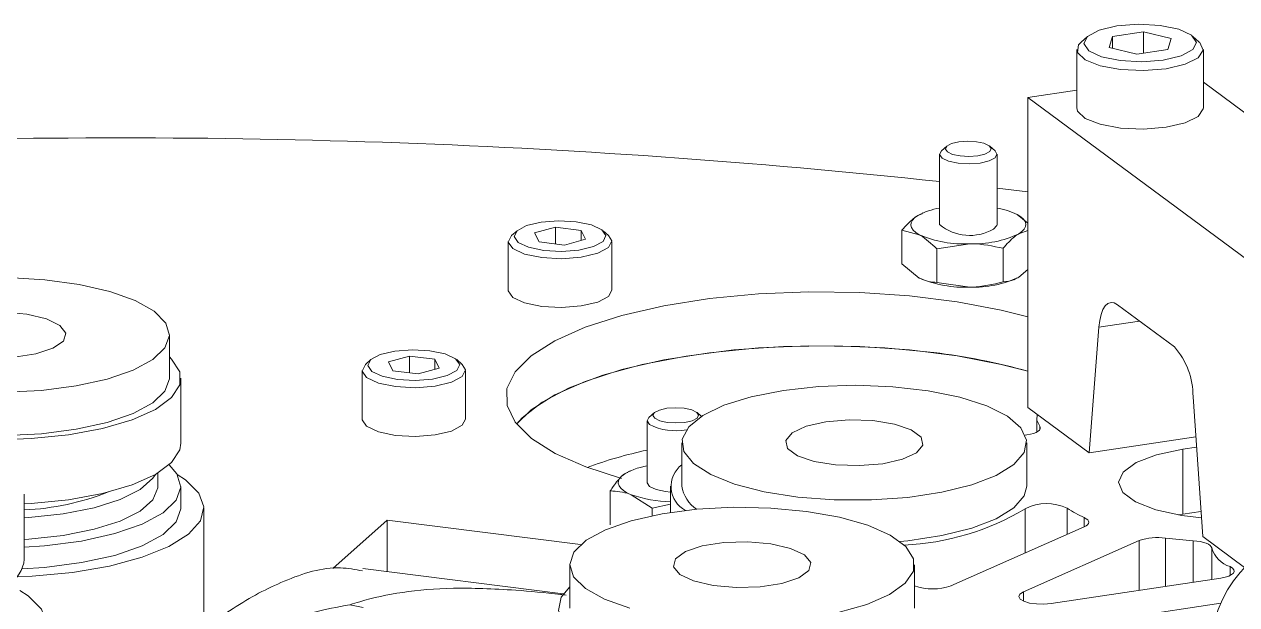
# Model space of a CAD drawing. Header units: millimetres. Extents: x 30 to 313, y 16 to 167.
# Drawn here: x 201.39 to 227.77, y 142.78 to 155.41 of the extents above; entities that cross this region are included whole.
import ezdxf

# ---------------------------------------------------------------- set-up
doc = ezdxf.new("R2010")
doc.units = ezdxf.units.MM

msp = doc.modelspace()

# ---------------------------------------------------------------- linework, layer by layer
at = {"color": 7, "linetype": 'Continuous', "lineweight": 15}
for p, q in [((224.518, 155.144), (224.378, 155.021)), ((224.99, 154.899), (225.064, 155.144)), ((225.737, 155.245), (225.064, 155.144)), ((225.064, 154.881), (225.064, 155.144)), ((226.338, 155.101), (225.737, 155.245)), ((225.737, 154.777), (225.737, 155.245)), ((226.95, 155.021), (226.81, 155.144)), ((224.289, 154.859), (224.289, 153.586)), ((225.591, 154.755), (224.99, 154.899)), ((225.591, 154.755), (226.264, 154.856)), ((226.338, 155.101), (226.264, 154.856)), ((227.039, 153.586), (227.039, 154.859)), ((227.039, 154.15), (228.11, 153.36)), ((223.218, 153.812), (224.289, 153.973)), ((223.218, 153.812), (228.361, 150.014)), ((223.218, 147.071), (223.218, 153.812)), ((221.459, 152.757), (221.34, 152.652)), ((222.509, 152.652), (222.391, 152.757)), ((221.3, 152.579), (221.3, 151.048)), ((222.55, 151.048), (222.55, 152.579)), ((223.218, 151.764), (222.55, 151.844)), ((220.921, 151.283), (220.826, 151.247)), ((220.936, 151.303), (220.923, 151.298)), ((223.218, 151.079), (222.99, 151.266)), ((212.107, 150.917), (211.99, 150.814)), ((212.491, 150.869), (212.947, 150.993)), ((213.5, 150.924), (212.947, 150.993)), ((212.947, 150.629), (212.947, 150.993)), ((213.595, 150.73), (213.5, 150.924)), ((213.5, 150.704), (213.5, 150.924)), ((214.095, 150.814), (213.978, 150.917)), ((220.482, 150.93), (220.859, 150.83)), ((220.482, 150.93), (220.482, 150.198)), ((223.218, 150.923), (223.024, 150.85)), ((211.918, 150.681), (211.918, 149.621)), ((212.586, 150.675), (212.491, 150.869)), ((212.586, 150.675), (213.138, 150.605)), ((213.595, 150.73), (213.138, 150.605)), ((214.168, 149.621), (214.168, 150.681)), ((221.237, 150.52), (221.959, 150.632)), ((221.237, 150.52), (221.237, 149.788)), ((222.68, 150.533), (222.68, 149.801)), ((220.482, 150.198), (220.859, 149.887)), ((222.913, 149.85), (222.926, 149.856)), ((223.218, 150.072), (223.024, 149.907)), ((221.237, 149.788), (221.959, 149.689)), ((226.408, 148.392), (225.171, 149.306)), ((224.555, 146.084), (224.765, 148.818)), ((204.544, 147.706), (204.544, 148.649)), ((208.925, 148.111), (208.809, 148.008)), ((209.309, 148.063), (209.765, 148.187)), ((209.404, 147.868), (209.309, 148.063)), ((210.318, 148.118), (209.765, 148.187)), ((209.765, 147.823), (209.765, 148.187)), ((210.413, 147.923), (210.318, 148.118)), ((210.318, 147.897), (210.318, 148.118)), ((210.913, 148.008), (210.796, 148.111)), ((208.736, 147.875), (208.736, 146.815)), ((209.404, 147.868), (209.956, 147.799)), ((210.413, 147.923), (209.956, 147.799)), ((210.986, 146.815), (210.986, 147.875)), ((204.794, 146.292), (204.794, 147.706)), ((227.024, 144.261), (226.814, 147.305)), ((215.095, 146.958), (214.976, 146.853)), ((216.117, 146.879), (216.027, 146.958)), ((224.555, 146.084), (223.218, 147.071)), ((214.936, 146.78), (214.936, 145.436)), ((223.414, 146.845), (223.414, 146.535)), ((223.199, 146.474), (223.163, 146.468)), ((224.555, 146.084), (226.874, 146.432)), ((215.695, 146.303), (215.695, 145.36)), ((223.195, 145.36), (223.195, 146.303)), ((226.59, 146.161), (226.89, 146.206)), ((226.59, 144.747), (226.59, 146.161)), ((204.294, 145.349), (204.294, 145.647)), ((214.572, 145.691), (214.527, 145.671)), ((204.794, 144.878), (204.794, 145.349)), ((215.445, 145.36), (215.445, 144.787)), ((201.387, 143.766), (201.387, 145.181)), ((214.136, 144.52), (214.136, 145.253)), ((215.05, 144.88), (214.593, 145.172)), ((205.294, 142.521), (205.294, 144.878)), ((215.445, 144.964), (215.05, 144.88)), ((215.05, 144.717), (215.05, 144.88)), ((209.285, 144.615), (208.097, 143.567)), ((209.285, 144.615), (213.489, 144.086)), ((209.285, 143.497), (209.285, 144.615)), ((226.499, 144.732), (226.59, 144.747)), ((226.59, 144.747), (226.986, 144.807)), ((221.548, 143.191), (224.446, 144.473)), ((223.124, 143.057), (225.644, 144.173)), ((227.934, 143.588), (227.024, 144.261)), ((213.112, 143.015), (208.754, 143.564)), ((213.254, 143.65), (213.254, 142.707)), ((220.754, 142.707), (220.754, 143.65)), ((227.417, 143.36), (223.729, 142.805)), ((208.473, 142.778), (208.757, 142.718)), ((218.65, 141.492), (227.421, 142.812))]:
    msp.add_line(p, q, dxfattribs=at)
at = {"color": 8, "linetype": 'Continuous', "lineweight": 15}
for p, q in [((224.765, 148.818), (225.652, 148.951)), ((223.479, 146.586), (223.479, 146.666)), ((223.162, 143.905), (223.162, 144.867)), ((224.077, 144.31), (224.077, 144.878)), ((224.449, 144.475), (224.449, 144.673)), ((225.644, 143.093), (225.644, 144.173)), ((226.218, 143.179), (226.218, 144.229)), ((226.818, 143.27), (226.818, 144.172)), ((227.221, 143.33), (227.221, 144.013)), ((227.622, 143.417), (227.622, 143.607)), ((223.124, 142.857), (223.124, 143.057))]:
    msp.add_line(p, q, dxfattribs=at)
at = {"color": 7, "linetype": 'Continuous', "lineweight": 15, "flags": 128}
for points in [[(226.168, 154.628), (226.557, 154.72), (226.81, 154.856), (226.888, 155.013), (226.781, 155.168), (226.503, 155.298), (226.097, 155.382), (225.626, 155.408), (225.16, 155.372), (224.771, 155.28), (224.518, 155.144), (224.44, 154.987), (224.548, 154.832), (224.825, 154.702), (225.231, 154.618), (225.702, 154.592), (226.168, 154.628)], [(224.378, 155.021), (224.323, 154.96), (224.304, 154.791), (224.468, 154.632), (224.794, 154.504), (225.238, 154.423), (225.739, 154.401), (226.23, 154.441)], [(226.23, 154.441), (226.644, 154.537), (226.926, 154.677), (227.038, 154.841), (226.964, 155.008), (226.95, 155.021)], [(224.289, 153.586), (224.304, 153.519), (224.468, 153.359), (224.794, 153.231), (225.238, 153.15), (225.739, 153.128), (226.23, 153.168)], [(226.23, 153.168), (226.644, 153.264), (226.926, 153.404), (227.038, 153.568), (227.039, 153.586)], [(221.748, 152.543), (221.584, 152.577), (221.471, 152.63), (221.427, 152.693), (221.459, 152.757), (221.561, 152.812), (221.72, 152.849), (221.909, 152.864), (222.101, 152.853), (222.266, 152.819), (222.379, 152.766), (222.423, 152.703), (222.391, 152.639), (222.288, 152.584), (222.13, 152.547), (221.94, 152.532), (221.748, 152.543)], [(221.704, 152.384), (221.497, 152.427), (221.355, 152.493), (221.3, 152.572), (221.34, 152.652)], [(222.509, 152.652), (222.549, 152.585), (222.509, 152.505), (222.38, 152.436), (222.182, 152.389), (221.944, 152.37), (221.704, 152.384)], [(220.826, 151.247), (220.757, 151.197), (220.709, 151.145), (220.681, 151.091), (220.675, 151.037), (220.69, 150.983), (220.726, 150.929), (220.783, 150.878), (220.859, 150.83)], [(223.024, 150.85), (223.092, 150.899), (223.14, 150.951), (223.168, 151.005), (223.174, 151.059), (223.159, 151.114), (223.123, 151.167), (223.066, 151.218), (222.99, 151.266)], [(212.689, 150.487), (213.074, 150.466), (213.454, 150.495), (213.772, 150.571), (213.978, 150.681), (214.042, 150.81), (213.954, 150.936), (213.727, 151.042), (213.396, 151.111), (213.011, 151.132), (212.631, 151.103), (212.314, 151.027), (212.107, 150.917), (212.043, 150.789), (212.131, 150.662), (212.358, 150.556), (212.689, 150.487)], [(222.474, 150.949), (222.546, 151.027), (222.55, 151.048)], [(211.99, 150.814), (211.918, 150.67), (212.017, 150.527), (212.273, 150.408), (212.645, 150.331)], [(212.645, 150.331), (213.078, 150.307), (213.506, 150.34), (213.863, 150.425), (214.095, 150.549), (214.167, 150.693), (214.095, 150.814)], [(201.033, 149.896), (201.832, 149.85), (202.583, 149.748), (203.249, 149.594), (203.801, 149.396), (204.213, 149.163)], [(214.38, 145.528), (213.602, 145.777), (212.936, 146.072), (212.421, 146.398), (212.069, 146.748), (211.891, 147.112), (211.889, 147.481), (212.066, 147.845), (212.415, 148.195), (212.928, 148.522), (213.592, 148.817), (214.389, 149.073), (215.298, 149.282), (216.298, 149.441), (217.36, 149.544), (218.458, 149.589), (219.564, 149.574), (220.648, 149.501), (221.683, 149.371), (222.642, 149.187), (223.218, 149.039)], [(211.918, 149.621), (211.918, 149.609), (212.017, 149.466), (212.273, 149.347), (212.645, 149.27)], [(212.645, 149.27), (213.078, 149.246), (213.506, 149.279), (213.863, 149.364), (214.095, 149.488), (214.168, 149.621)], [(225.171, 149.306), (225.099, 149.344), (225.03, 149.353), (224.964, 149.331), (224.905, 149.279), (224.855, 149.199), (224.814, 149.093), (224.784, 148.964), (224.765, 148.818)], [(199.427, 148.444), (199.72, 148.3), (200.143, 148.199), (200.644, 148.152), (201.164, 148.164), (201.639, 148.236), (202.012, 148.357), (202.238, 148.514), (202.29, 148.686), (202.161, 148.855), (201.868, 148.998), (201.445, 149.099), (200.944, 149.147), (200.424, 149.134), (199.949, 149.062), (199.576, 148.941), (199.35, 148.785), (199.298, 148.612), (199.427, 148.444)], [(204.213, 149.163), (204.464, 148.906), (204.544, 148.637), (204.448, 148.368), (204.182, 148.113), (203.757, 147.883), (203.194, 147.689), (202.518, 147.539), (201.762, 147.441), (200.961, 147.4)], [(209.507, 147.681), (209.892, 147.66), (210.272, 147.689), (210.59, 147.765), (210.796, 147.875), (210.86, 148.003), (210.772, 148.13), (210.545, 148.236), (210.214, 148.305), (209.83, 148.326), (209.449, 148.297), (209.132, 148.221), (208.925, 148.111), (208.861, 147.983), (208.949, 147.856), (209.176, 147.75), (209.507, 147.681)], [(212.099, 146.71), (212.415, 147.016), (212.928, 147.343), (213.592, 147.638), (214.389, 147.894), (215.298, 148.104), (216.298, 148.262), (217.36, 148.365), (218.458, 148.41), (219.564, 148.396), (220.648, 148.322), (221.683, 148.192), (222.642, 148.008), (223.218, 147.86)], [(212.099, 146.71), (212.219, 146.844), (212.652, 147.183), (213.242, 147.495), (213.975, 147.772), (214.831, 148.005), (215.788, 148.19), (216.823, 148.321), (217.906, 148.395), (219.012, 148.41), (220.11, 148.366), (221.173, 148.264)], [(201.045, 146.376), (201.536, 146.396), (202.349, 146.478), (203.092, 146.615), (203.732, 146.801), (204.239, 147.029), (204.591, 147.287), (204.771, 147.563), (204.772, 147.847), (204.593, 148.124), (204.544, 148.17)], [(208.809, 148.008), (208.736, 147.863), (208.835, 147.721), (209.091, 147.602), (209.463, 147.524)], [(209.463, 147.524), (209.896, 147.5), (210.324, 147.533), (210.681, 147.618), (210.913, 147.743), (210.985, 147.887), (210.913, 148.008)], [(204.544, 147.706), (204.544, 147.694), (204.448, 147.426), (204.182, 147.17), (203.757, 146.94), (203.194, 146.746), (202.518, 146.596), (201.762, 146.499), (200.985, 146.458)], [(217.903, 147.442), (218.673, 147.526), (219.48, 147.553), (220.286, 147.521), (221.052, 147.433), (221.742, 147.291), (222.326, 147.104), (222.775, 146.878), (223.068, 146.626), (223.192, 146.359), (223.14, 146.089), (222.916, 145.83), (222.53, 145.592), (221.999, 145.388), (221.349, 145.226), (220.61, 145.115), (219.816, 145.059), (219.005, 145.062), (218.215, 145.122), (217.482, 145.238), (216.841, 145.404), (216.322, 145.611), (215.949, 145.851), (215.739, 146.112), (215.703, 146.382), (215.842, 146.649), (216.149, 146.899), (216.61, 147.121), (217.204, 147.305), (217.903, 147.442)], [(215.102, 146.834), (215.062, 146.898), (215.099, 146.961), (215.205, 147.015), (215.366, 147.052), (215.556, 147.065), (215.747, 147.053), (215.91, 147.018), (216.019, 146.964), (216.059, 146.901), (216.023, 146.837), (215.916, 146.783), (215.756, 146.746), (215.565, 146.733), (215.374, 146.745), (215.212, 146.781), (215.102, 146.834)], [(208.736, 146.815), (208.736, 146.803), (208.835, 146.66), (209.091, 146.541), (209.463, 146.464)], [(209.463, 146.464), (209.896, 146.44), (210.324, 146.473), (210.681, 146.558), (210.913, 146.682), (210.986, 146.815)], [(214.986, 146.698), (214.936, 146.778), (214.976, 146.853)], [(220.063, 145.847), (220.493, 145.945), (220.797, 146.086), (220.938, 146.253), (220.899, 146.427), (220.685, 146.585), (220.321, 146.709), (219.851, 146.785), (219.333, 146.802), (218.828, 146.759), (218.398, 146.661), (218.094, 146.52), (217.953, 146.353), (217.992, 146.18), (218.206, 146.021), (218.57, 145.897), (219.039, 145.822), (219.558, 145.805), (220.063, 145.847)], [(223.199, 146.474), (223.275, 146.488), (223.342, 146.506), (223.399, 146.528), (223.443, 146.553), (223.474, 146.58), (223.491, 146.608), (223.492, 146.637), (223.479, 146.666)], [(223.479, 146.666), (223.419, 146.794), (223.425, 146.918)], [(201.387, 144.973), (201.536, 144.982), (202.349, 145.064), (203.092, 145.201), (203.732, 145.387), (204.239, 145.615), (204.591, 145.872), (204.771, 146.149), (204.794, 146.292)], [(226.996, 144.671), (226.571, 144.721), (226.004, 144.844), (225.563, 145.014), (225.285, 145.22), (225.192, 145.443), (225.291, 145.666), (225.575, 145.87), (226.019, 146.04), (226.59, 146.161)], [(204.714, 145.614), (204.896, 145.494), (205.185, 145.207), (205.293, 144.905), (205.218, 144.603), (204.961, 144.312), (204.534, 144.044), (203.953, 143.81), (203.244, 143.62), (202.434, 143.481), (201.557, 143.399), (201.22, 143.385)], [(204.536, 145.821), (204.709, 145.623), (204.794, 145.336), (204.692, 145.05), (204.408, 144.778), (203.955, 144.532), (203.354, 144.325), (202.633, 144.165), (201.827, 144.061), (201.387, 144.031)], [(204.239, 145.614), (204.186, 145.532), (203.908, 145.288), (203.475, 145.07), (202.907, 144.89), (202.233, 144.757), (201.487, 144.677), (201.387, 144.671)], [(204.294, 145.349), (204.293, 145.32), (204.186, 145.061), (203.908, 144.817), (203.475, 144.599), (202.907, 144.419), (202.233, 144.286), (201.487, 144.206), (201.387, 144.199)], [(214.391, 145.583), (214.344, 145.531), (214.317, 145.477), (214.311, 145.423), (214.327, 145.368), (214.364, 145.315), (214.421, 145.264), (214.498, 145.216), (214.593, 145.172)], [(214.936, 145.436), (214.936, 145.429), (214.991, 145.35), (215.133, 145.284), (215.34, 145.241), (215.445, 145.231)], [(223.195, 145.36), (223.14, 145.147), (222.916, 144.887), (222.53, 144.649), (221.999, 144.445), (221.349, 144.283), (220.61, 144.172), (220.435, 144.155)], [(204.794, 144.878), (204.794, 144.865), (204.692, 144.579), (204.408, 144.306), (203.955, 144.061), (203.354, 143.853), (202.633, 143.694), (201.827, 143.59), (201.338, 143.557)], [(214.564, 142.701), (214.009, 142.898), (213.594, 143.13), (213.338, 143.387), (213.254, 143.656), (213.345, 143.924), (213.608, 144.18), (214.029, 144.411), (214.589, 144.606), (215.262, 144.757), (216.017, 144.856)], [(216.017, 144.856), (216.817, 144.898), (217.627, 144.883), (218.407, 144.809), (219.122, 144.682), (219.738, 144.506), (220.226, 144.29), (220.563, 144.044), (220.734, 143.78), (220.73, 143.509), (220.552, 143.246), (220.209, 143.001), (219.715, 142.786), (219.095, 142.612)], [(224.449, 144.673), (224.491, 144.65), (224.522, 144.625), (224.54, 144.6), (224.546, 144.573), (224.54, 144.546), (224.52, 144.52), (224.489, 144.496), (224.446, 144.473)], [(217.399, 143.168), (217.87, 143.242), (218.237, 143.365), (218.455, 143.523), (218.498, 143.696), (218.361, 143.863), (218.06, 144.005), (217.632, 144.104), (217.128, 144.148), (216.609, 144.132), (216.138, 144.058), (215.771, 143.935), (215.553, 143.777), (215.51, 143.604), (215.647, 143.437), (215.948, 143.295), (216.376, 143.196), (216.88, 143.152), (217.399, 143.168)], [(227.221, 144.013), (227.211, 144.041), (227.188, 144.068), (227.151, 144.094), (227.103, 144.116), (227.043, 144.136), (226.974, 144.152), (226.899, 144.165), (226.818, 144.172)], [(227.417, 143.36), (227.511, 143.378), (227.591, 143.403), (227.652, 143.433), (227.693, 143.467), (227.71, 143.503), (227.704, 143.54), (227.674, 143.575), (227.622, 143.607)], [(201.292, 143.089), (201.474, 142.969), (201.762, 142.681), (201.871, 142.38), (201.795, 142.077), (201.539, 141.786), (201.111, 141.518), (200.531, 141.284), (199.821, 141.094), (199.011, 140.955), (198.134, 140.874), (197.226, 140.853), (196.323, 140.894), (195.464, 140.994), (194.682, 141.15), (194.011, 141.355), (193.478, 141.6), (193.103, 141.877), (192.904, 142.173), (192.887, 142.477), (193.054, 142.775), (193.398, 143.056), (193.451, 143.089)], [(218.65, 141.492), (217.826, 141.402), (216.963, 141.374), (216.103, 141.408), (215.284, 141.503), (214.547, 141.655), (213.925, 141.856), (213.447, 142.097), (213.136, 142.367), (213.007, 142.653), (213.066, 142.941), (213.254, 143.171)], [(223.729, 142.805), (223.57, 142.791), (223.406, 142.795), (223.255, 142.816), (223.133, 142.853), (223.053, 142.9), (223.023, 142.954), (223.048, 143.008), (223.124, 143.057)]]:
    msp.add_lwpolyline(points, dxfattribs=at)
at = {"color": 7, "linetype": 'Continuous', "lineweight": 15}
for centre, radius, start, end in [((203.487, -14.378), 167.315, 83.88869, 92.21195), ((221.543, 149.926), 1.502, 99.3055, 118.5069), ((222.285, 149.842), 1.589, 63.6541, 80.3983), ((221.959, 151.857), 1.044, 230.7892, 299.5519), ((221.837, 153.099), 2.471, 246.7019, 272.8257), ((222.048, 152.906), 2.276, 267.7497, 295.3872), ((221.837, 152.157), 2.471, 246.7019, 272.8257), ((222.048, 151.963), 2.276, 267.7497, 295.3872), ((219.626, 135.059), 13.296, 74.3265, 83.3177), ((225.179, 147.314), 1.635, 359.6772, 41.2529), ((215.557, 147.85), 1.286, 243.634, 280.5839), ((217.102, 136.169), 10.206, 102.2535, 109.8878), ((215.116, 144.538), 1.272, 98.1307, 124.7119), ((216.049, 145.353), 0.59, 126.8464, 242.2319), ((216.404, 145.455), 0.715, 187.6175, 237.0054), ((201.118, 150.582), 5.748, 272.6844, 291.4274), ((215.488, 147.742), 2.722, 250.8035, 269.0967), ((220.287, 149.664), 5.592, 272.4798, 300.9413), ((223.63, 143.945), 1.034, 64.4271, 116.9268), ((225.411, 146.852), 2.382, 235.9474, 246.1823), ((229.959, 141.692), 2.777, 100.3327, 179.3246), ((226.044, 143.039), 1.202, 81.7089, 109.4414), ((227.499, 154.632), 10.482, 262.9775, 266.2718), ((200.676, 143.837), 0.715, 300.5607, 354.3357), ((227.8, 144.183), 0.603, 196.3421, 252.8296), ((221.149, 144.299), 1.178, 250.4271, 289.8458)]:
    msp.add_arc(centre, radius, start, end, dxfattribs=at)
for points, knots in [([(220.826, 151.247), (220.794, 151.226), (220.678, 151.148), (220.565, 151.022), (220.482, 150.93)], [0, 0, 0, 0, 0.268634, 1, 1, 1, 1]), ([(220.859, 150.83), (220.868, 150.825), (220.996, 150.754), (221.121, 150.633), (221.237, 150.52)], [0, 0, 0, 0, 0.070139, 1, 1, 1, 1]), ([(221.959, 150.632), (221.976, 150.632), (222.219, 150.632), (222.458, 150.581), (222.68, 150.533)], [0, 0, 0, 0, 0.070139, 1, 1, 1, 1]), ([(223.024, 150.85), (222.992, 150.829), (222.876, 150.751), (222.763, 150.625), (222.68, 150.533)], [0, 0, 0, 0, 0.268634, 1, 1, 1, 1]), ([(220.859, 149.887), (220.868, 149.883), (220.996, 149.815), (221.121, 149.801), (221.237, 149.788)], [0, 0, 0, 0, 0.070139, 1, 1, 1, 1]), ([(223.024, 149.907), (222.992, 149.889), (222.876, 149.823), (222.763, 149.81), (222.68, 149.801)], [0, 0, 0, 0, 0.268634, 1, 1, 1, 1]), ([(221.959, 149.689), (221.976, 149.689), (222.219, 149.693), (222.458, 149.749), (222.68, 149.801)], [0, 0, 0, 0, 0.070139, 1, 1, 1, 1]), ([(214.391, 145.583), (214.415, 145.603), (214.457, 145.64), (214.499, 145.651), (214.518, 145.657)], [0, 0, 0, 0, 0.543135, 1, 1, 1, 1]), ([(214.136, 145.253), (214.158, 145.287), (214.241, 145.422), (214.327, 145.515), (214.391, 145.583)], [0, 0, 0, 0, 0.2575513, 1, 1, 1, 1]), ([(214.593, 145.172), (214.582, 145.176), (214.428, 145.237), (214.277, 145.245), (214.136, 145.253)], [0, 0, 0, 0, 0.070139, 1, 1, 1, 1]), ([(208.747, 143.513), (208.588, 143.544), (208.038, 143.65), (207.088, 143.347), (205.891, 142.732), (205.104, 142.082), (204.689, 141.74)], [0, 0, 0, 0, 0.124895, 0.429431, 0.699792, 1, 1, 1, 1]), ([(213.177, 142.99), (213.136, 142.995), (212.751, 143.039), (211.852, 143.12), (210.686, 143.158), (209.592, 143.066), (208.898, 142.914), (208.544, 142.801), (208.473, 142.778)], [0, 0, 0, 0, 0.018536, 0.174408, 0.428827, 0.682373, 0.936612, 1, 1, 1, 1]), ([(208.473, 142.778), (208.2, 142.729), (207.569, 142.615), (207.016, 142.327), (206.92, 142.076), (206.88, 141.972)], [0, 0, 0, 0, 0.309226, 0.714617, 1, 1, 1, 1])]:
    msp.add_open_spline(points, degree=3, knots=knots, dxfattribs=at)

doc.saveas('drawing.dxf')
